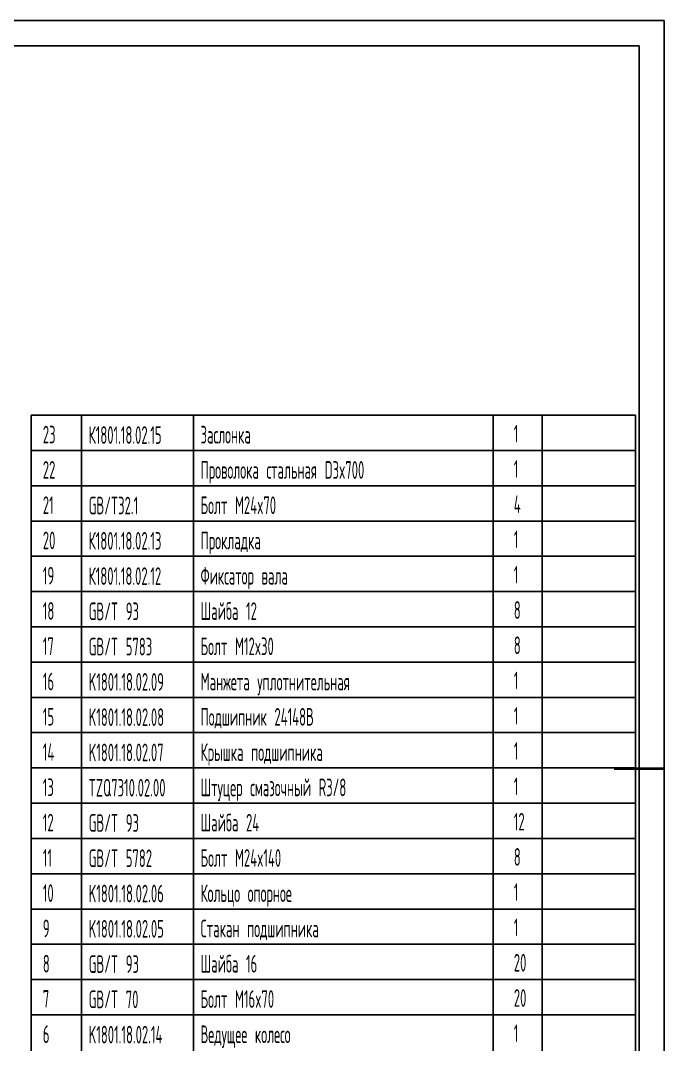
# Model space of a CAD drawing. Header units: millimetres. Extents: x -2 to 4202, y -110 to 2972.
# Drawn here: x 2922 to 4202, y 938 to 2970 of the extents above; entities that cross this region are included whole.
import ezdxf

# ---------------------------------------------------------------- set-up
doc = ezdxf.new("R2010")
doc.units = ezdxf.units.MM
doc.header["$LTSCALE"] = 100
doc.layers.add('01', color=7, linetype='Continuous')
doc.layers.add('02', color=1, linetype='Continuous')
doc.styles.add('HZLIB', font='TXT.shx', dxfattribs={"width": 0.5, "height": 35})

# ---------------------------------------------------------------- blocks, each defined once
blk = doc.blocks.new('*U332')
at = {"layer": '01'}
for points in [[(415, 292), (25, 292)], [(415, 5), (415, 292)]]:
    blk.add_lwpolyline(points, dxfattribs=at)
at = {"layer": '01', "const_width": 0.5}
blk.add_lwpolyline([(420, 148.5), (410, 148.5)], dxfattribs=at)
at = {"layer": '02'}
for points in [[(420, 297), (0, 297)], [(420, 0), (420, 297)]]:
    blk.add_lwpolyline(points, dxfattribs=at)

msp = doc.modelspace()

# ---------------------------------------------------------------- linework, layer by layer
for p, q in [((2942.9661, 2186.6107), (2942.9661, 506.611)), ((2942.9661, 2186.6107), (4142.9661, 2186.6107)), ((3042.9661, 2186.6107), (3042.9661, 506.611)), ((3265.7163, 2186.6107), (3265.7163, 506.611)), ((3860.4534, 2186.6107), (3860.4534, 506.611)), ((3957.2946, 2186.6107), (3957.2946, 506.611)), ((4142.9661, 2186.6107), (4142.9661, 506.611)), ((2942.9661, 2116.6107), (4142.9661, 2116.6107)), ((2942.9661, 2046.6107), (4142.9661, 2046.6107)), ((2942.9661, 1976.6108), (4142.9661, 1976.6108)), ((2942.9661, 1906.6108), (4142.9661, 1906.6108)), ((2942.9661, 1836.6108), (4142.9661, 1836.6108)), ((2942.9661, 1766.6108), (4142.9661, 1766.6108)), ((2942.9661, 1696.6108), (4142.9661, 1696.6108)), ((2942.9661, 1626.6108), (4142.9661, 1626.6108)), ((2942.9661, 1556.6108), (4142.9661, 1556.6108)), ((2942.9661, 1486.6108), (4142.9661, 1486.6108)), ((2942.9661, 1416.6108), (4142.9661, 1416.6108)), ((2942.9661, 1346.6108), (4142.9661, 1346.6108)), ((2942.9661, 1276.6109), (4142.9661, 1276.6109)), ((2942.9661, 1206.6109), (4142.9661, 1206.6109)), ((2942.9661, 1136.6109), (4142.9661, 1136.6109)), ((2942.9661, 1066.6109), (4142.9661, 1066.6109)), ((2942.9661, 996.6109), (4142.9661, 996.6109))]:
    msp.add_line(p, q)

# ---------------------------------------------------------------- block references
at = {"layer": '02', "xscale": 10, "yscale": 10, "zscale": 10}
msp.add_blockref('*U332', (0, 0), dxfattribs=at)

# ---------------------------------------------------------------- texts
at = {"style": 'HZLIB', "width": 0.5}
for s, p in [('23', (2966.2994, 2130.6107)), ('К1801.18.02.15', (3057.3296, 2129.7898)), ('Заслонка', (3279.4892, 2130.4163)), ('1', (3901.328, 2132.4546)), ('22', (2966.2994, 2060.6107)), ('Проволока стальная D3x700', (3279.4892, 2060.4173)), ('1', (3901.328, 2062.4556)), ('21', (2966.2994, 1990.6108)), ('GB/T32.1', (3057.3296, 1989.7918)), ('Болт M24x70', (3279.4892, 1990.4183)), ('4', (3901.328, 1992.4566)), ('20', (2966.2994, 1920.6108)), ('К1801.18.02.13', (3057.3296, 1919.7928)), ('Прокладка ', (3279.4892, 1920.4193)), ('1', (3901.328, 1922.4576)), ('19', (2966.2994, 1850.6108)), ('К1801.18.02.12', (3057.3296, 1849.7938)), ('Фиксатор вала', (3279.4892, 1850.4203)), ('1', (3901.328, 1852.4586)), ('18', (2966.2994, 1780.6108)), ('GB/T 93', (3057.3296, 1779.7948)), ('Шайба 12', (3279.4892, 1780.4213)), ('8', (3901.328, 1782.4596)), ('17', (2966.2994, 1710.6108)), ('GB/T 5783', (3057.3296, 1709.7958)), ('Болт M12x30', (3279.4892, 1710.4223)), ('8', (3901.328, 1712.4606)), ('16', (2966.2994, 1640.6108)), ('K1801.18.02.09', (3057.3296, 1639.7968)), ('Манжета уплотнительная', (3279.4892, 1640.4233)), ('1', (3901.328, 1642.4616)), ('15', (2966.2994, 1570.6108)), ('Подшипник 24148B', (3279.4892, 1570.4243)), ('1', (3901.328, 1572.4626)), ('K1801.18.02.08', (3057.3296, 1569.7978)), ('14', (2966.2994, 1500.6108)), ('K1801.18.02.07', (3057.3296, 1499.7988)), ('Крышка подшипника', (3279.4892, 1500.4253)), ('1', (3901.328, 1502.4636)), ('13', (2966.2994, 1430.6108)), ('TZQ7310.02.00', (3057.3296, 1429.7998)), ('Штуцер смазочный R3/8', (3279.4892, 1430.4263)), ('1', (3901.328, 1432.4646)), ('12', (2966.2994, 1360.6108)), ('GB/T 93', (3057.3296, 1359.8008)), ('Шайба 24', (3279.4892, 1360.4273)), ('12', (3901.328, 1362.4656)), ('11', (2966.2994, 1290.6109)), ('GB/T 5782', (3057.3296, 1289.8018)), ('Болт M24x140', (3279.4892, 1290.4283)), ('8', (3901.328, 1292.4666)), ('10', (2966.2994, 1220.6109)), ('K1801.18.02.06', (3057.3296, 1219.8028)), ('Кольцо опорное', (3279.4892, 1220.4293)), ('1', (3901.328, 1222.4676)), ('9', (2966.2994, 1150.6109)), ('K1801.18.02.05', (3057.3296, 1149.8038)), ('Стакан подшипника', (3279.4892, 1150.4303)), ('1', (3901.328, 1152.4686)), ('8', (2966.2994, 1080.6109)), ('GB/T 93', (3057.3296, 1079.8048)), ('Шайба 16', (3279.4892, 1080.4313)), ('20', (3901.328, 1082.4696)), ('7', (2966.2994, 1010.6109)), ('GB/T 70', (3057.3296, 1009.8058)), ('Болт M16x70', (3279.4892, 1010.4323)), ('20', (3901.328, 1012.4706)), ('6', (2966.2994, 940.6109)), ('1', (3901.328, 942.4716)), ('K1801.18.02.14', (3057.3296, 939.8068)), ('Ведущее колесо', (3279.4892, 940.4333))]:
    msp.add_text(s, height=35, dxfattribs=at).set_placement(p)

doc.saveas('drawing.dxf')
